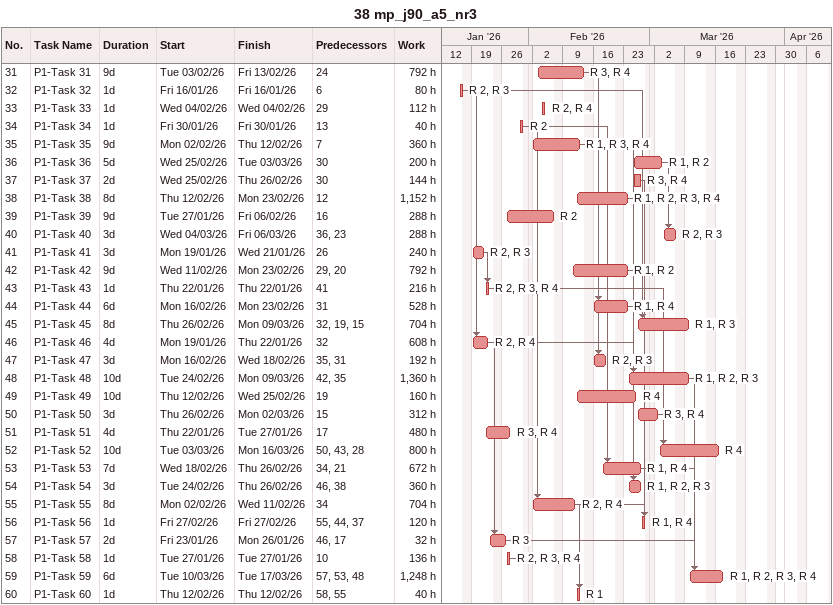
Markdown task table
38 mp_j90_a5_nr3

| ID | Task | Duration | Start | Finish | Predecessors | Resources | Work (h) |
|---|---|---|---|---|---|---|---|
| 31 | P1-Task 31 | 9d | 2026-02-03 | 2026-02-13 | 24 | R 3, R 4 | 792 |
| 32 | P1-Task 32 | 1d | 2026-01-16 | 2026-01-16 | 6 | R 2, R 3 | 80 |
| 33 | P1-Task 33 | 1d | 2026-02-04 | 2026-02-04 | 29 | R 2, R 4 | 112 |
| 34 | P1-Task 34 | 1d | 2026-01-30 | 2026-01-30 | 13 | R 2 | 40 |
| 35 | P1-Task 35 | 9d | 2026-02-02 | 2026-02-12 | 7 | R 1, R 3, R 4 | 360 |
| 36 | P1-Task 36 | 5d | 2026-02-25 | 2026-03-03 | 30 | R 1, R 2 | 200 |
| 37 | P1-Task 37 | 2d | 2026-02-25 | 2026-02-26 | 30 | R 3, R 4 | 144 |
| 38 | P1-Task 38 | 8d | 2026-02-12 | 2026-02-23 | 12 | R 1, R 2, R 3, R 4 | 1152 |
| 39 | P1-Task 39 | 9d | 2026-01-27 | 2026-02-06 | 16 | R 2 | 288 |
| 40 | P1-Task 40 | 3d | 2026-03-04 | 2026-03-06 | 36, 23 | R 2, R 3 | 288 |
| 41 | P1-Task 41 | 3d | 2026-01-19 | 2026-01-21 | 26 | R 2, R 3 | 240 |
| 42 | P1-Task 42 | 9d | 2026-02-11 | 2026-02-23 | 29, 20 | R 1, R 2 | 792 |
| 43 | P1-Task 43 | 1d | 2026-01-22 | 2026-01-22 | 41 | R 2, R 3, R 4 | 216 |
| 44 | P1-Task 44 | 6d | 2026-02-16 | 2026-02-23 | 31 | R 1, R 4 | 528 |
| 45 | P1-Task 45 | 8d | 2026-02-26 | 2026-03-09 | 32, 19, 15 | R 1, R 3 | 704 |
| 46 | P1-Task 46 | 4d | 2026-01-19 | 2026-01-22 | 32 | R 2, R 4 | 608 |
| 47 | P1-Task 47 | 3d | 2026-02-16 | 2026-02-18 | 35, 31 | R 2, R 3 | 192 |
| 48 | P1-Task 48 | 10d | 2026-02-24 | 2026-03-09 | 42, 35 | R 1, R 2, R 3 | 1360 |
| 49 | P1-Task 49 | 10d | 2026-02-12 | 2026-02-25 | 19 | R 4 | 160 |
| 50 | P1-Task 50 | 3d | 2026-02-26 | 2026-03-02 | 15 | R 3, R 4 | 312 |
| 51 | P1-Task 51 | 4d | 2026-01-22 | 2026-01-27 | 17 | R 3, R 4 | 480 |
| 52 | P1-Task 52 | 10d | 2026-03-03 | 2026-03-16 | 50, 43, 28 | R 4 | 800 |
| 53 | P1-Task 53 | 7d | 2026-02-18 | 2026-02-26 | 34, 21 | R 1, R 4 | 672 |
| 54 | P1-Task 54 | 3d | 2026-02-24 | 2026-02-26 | 46, 38 | R 1, R 2, R 3 | 360 |
| 55 | P1-Task 55 | 8d | 2026-02-02 | 2026-02-11 | 34 | R 2, R 4 | 704 |
| 56 | P1-Task 56 | 1d | 2026-02-27 | 2026-02-27 | 55, 44, 37 | R 1, R 4 | 120 |
| 57 | P1-Task 57 | 2d | 2026-01-23 | 2026-01-26 | 46, 17 | R 3 | 32 |
| 58 | P1-Task 58 | 1d | 2026-01-27 | 2026-01-27 | 10 | R 2, R 3, R 4 | 136 |
| 59 | P1-Task 59 | 6d | 2026-03-10 | 2026-03-17 | 57, 53, 48 | R 1, R 2, R 3, R 4 | 1248 |
| 60 | P1-Task 60 | 1d | 2026-02-12 | 2026-02-12 | 58, 55 | R 1 | 40 |
